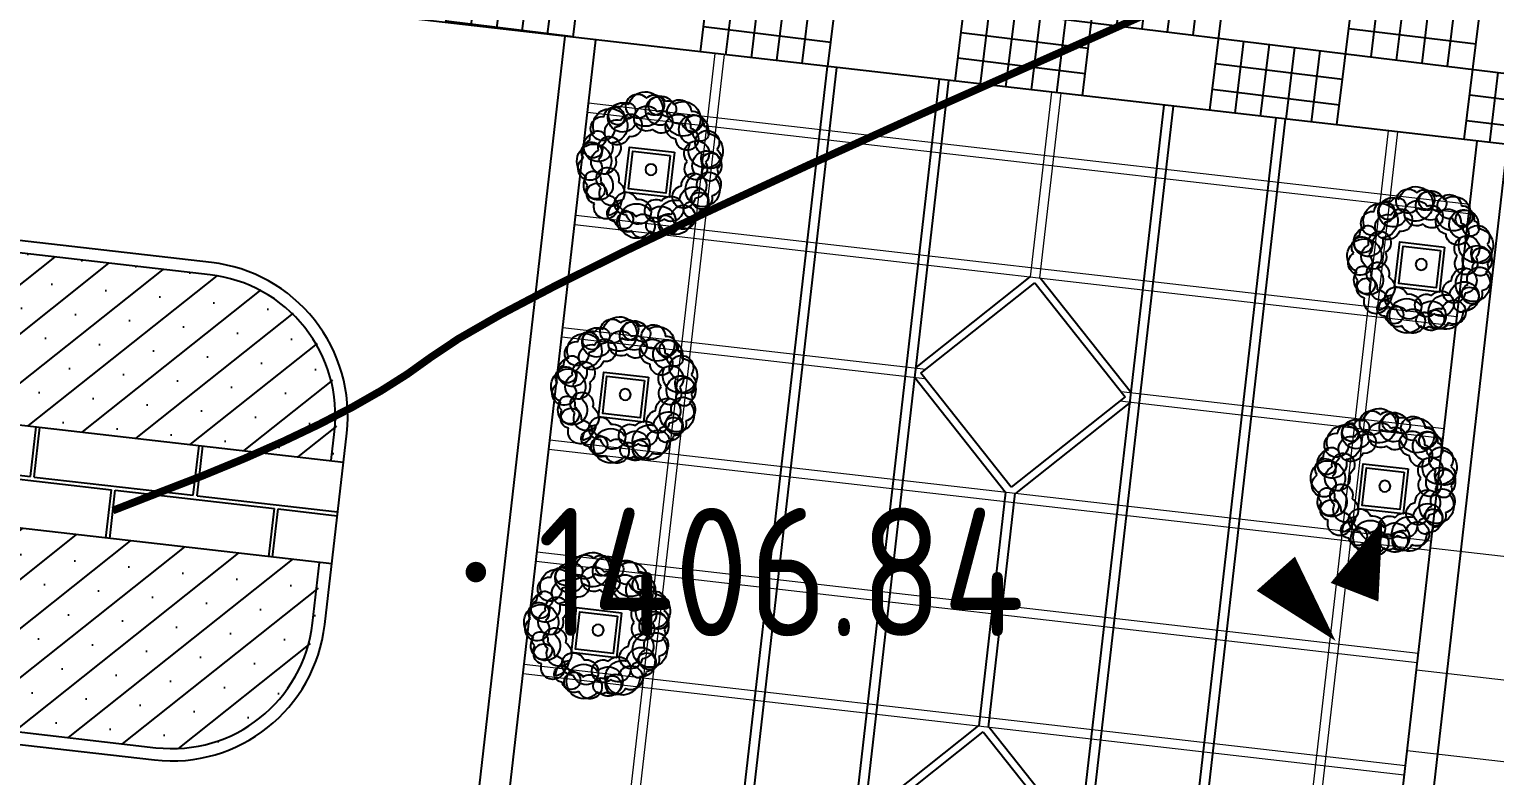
# Model space of a CAD drawing. Extents: x -2226 to 12369489, y -12501589 to 2275.
# Drawn here: x 5664000.35 to 5664028.94, y -6547793.95 to -6547779.4 of the extents above; entities that cross this region are included whole.
import ezdxf
from ezdxf.enums import TextEntityAlignment as Align

# ---------------------------------------------------------------- set-up
doc = ezdxf.new("R2010")
doc.units = 0
doc.header["$LTSCALE"] = 1000
doc.header["$MEASUREMENT"] = 0
doc.layers.get('0').update_dxf_attribs({"linetype": 'CONTINUOUS'})
doc.layers.add('COLUMN', color=7, linetype='CONTINUOUS', lineweight=13)
for name, color, linetype in [('DXPM', 7, 'CONTINUOUS'), ('GN-草地', 7, 'CONTINUOUS'), ('周边地形图', 8, 'CONTINUOUS'), ('细线', 7, 'CONTINUOUS'), ('绿化', 3, 'CONTINUOUS'), ('铺地', 25, 'CONTINUOUS')]:
    doc.layers.add(name, color=color, linetype=linetype)
doc.styles.get("Standard").update_dxf_attribs({"font": 'GBENOR', "bigfont": 'GBCBIG'})

# ---------------------------------------------------------------- blocks, each defined once
blk = doc.blocks.new('gc090')
for points in [[(1.066664264448598, 1.447248345289473, 0, 1, 0), (0.5202711593830847, 0.0485314846702292, 1, 1, 0)], [(-1.015866279920209, 0.4106730617907255, 1, 0, 0), (0.1514897088177749, -0.9020290652614376, 0, 0, 0)]]:
    blk.add_lwpolyline(points, format="xyseb")
blk = doc.blocks.new('M_F22')
for centre, radius, start, end in [((-63.34145785952932, 1990.760850490929), 399.1434447293365, 151.7015353360427, 229.7405671459406), ((-591.4700567926375, 1890.7689324151), 338.912409155523, 322.8639188083236, 58.57818367365975), ((523.0495755705887, 1763.658167623376), 485.6592443762568, 130.7089921054097, 219.10644217024), ((-283.6855240719487, 1835.547834289187), 572.5796647333053, 318.6570906337551, 31.15834364189467), ((661.9452475016843, 1865.323811889553), 306.5997425824958, 123.4612985024885, 215.4329496141702), ((307.0461035851295, 1931.439310665169), 265.5436950263019, 293.311450122148, 45.58279799451165), ((1256.882555320011, 1577.796670088006), 399.1434447293365, 111.7015353360428, 189.7405671459405), ((788.0390108358953, 1840.67293641057), 338.912409155523, 282.8639188083236, 18.57818367365972), ((-744.959601780316, 1661.440270665494), 485.6592443762568, 170.7089921054097, 259.10644217024), ((-1409.164328765506, 1197.951623940767), 572.5796647333053, 358.6570906337551, 71.15834364189467), ((-703.9087605633866, 1828.601089484451), 306.5997425824958, 163.4612985024885, 255.4329496141703), ((-1018.275501261847, 1651.123727326208), 265.5436950263019, 333.3114501221481, 85.58279799451168), ((-242.4975517759194, 1523.051748929007), 416.5522836812144, 160.5035450346598, 255.3284718856752), ((-683.6926049407666, 1289.293141864633), 375.9275563291936, 333.2487959694927, 82.58322095084212), ((819.0034097671414, 1334.670028943961), 416.5522836812144, 120.5035450346597, 215.3284718856752), ((330.7712544366623, 1439.195260583816), 375.9275563291936, 293.2487959694926, 42.58322095084213), ((1560.105357205579, 1026.901031033063), 485.6592443762568, 90.70899210540966, 179.1064421702401), ((988.3202039083372, 1600.531037027409), 572.5796647333053, 278.6570906337551, 351.1583436418947), ((-1680.436397550544, 1042.413355320619), 338.912409155523, 2.863918808323603, 98.57818367365977), ((-1340.139985314486, 1458.48612796182), 399.1434447293365, 191.7015353360428, 269.7405671459406), ((1731.855031222188, 1015.501016172507), 306.5997425824958, 83.46129850248845, 175.4329496141702), ((1502.484737607268, 1294.273199342584), 265.5436950263019, 253.311450122148, 5.582797994511651), ((-1861.492169144945, -13.91924038396973), 572.5796647333053, 38.6570906337551, 111.1583436418946), ((-1650.606588224796, 768.076230950115), 485.6592443762568, 210.7089921054097, 299.1064421702401), ((-1853.347368535502, 584.4892262284848), 265.5436950263019, 13.31145012214801, 125.5827979945117), ((-1726.608723049899, 922.5158190856893), 306.5997425824958, 203.4612985024885, 295.4329496141703), ((-1364.461782560134, 522.3766567105631), 375.9275563291936, 13.24879596949258, 122.5832209508421), ((-1176.743899876633, 985.0408526290413), 416.5522836812144, 200.5035450346598, 295.3284718856752), ((1511.070887328209, 508.0415937736834), 416.5522836812144, 80.50354503465977, 175.3284718856751), ((1204.250881684096, 901.9421470038797), 375.9275563291936, 253.2487959694925, 2.583220950842076), ((2002.784565676087, 412.8241167091037), 399.1434447293365, 71.70153533604275, 149.7405671459405), ((1812.603180881673, 915.5658414856733), 338.912409155523, 242.8639188083236, 338.5781836736597), ((-1969.320557950446, -307.438791260196), 338.912409155523, 42.8639188083236, 138.5781836736597), ((1880.957817603452, -204.0942863641103), 485.6592443762568, 50.70899210540971, 139.10644217024), ((1811.667238714257, 602.868204357961), 572.5796647333053, 238.6570906337551, 311.1583436418947), ((-1976.084805672904, 230.0297618530894), 399.1434447293365, 231.7015353360428, 309.7405671459406), ((-1392.996813633395, -502.7054468482528), 375.9275563291936, 53.2487959694926, 162.5832209508421), ((-1546.59138543942, -27.62138162141491), 416.5522836812144, 240.5035450346598, 335.3284718856752), ((1509.878816726235, -570.044925083479), 416.5522836812144, 40.50354503465976, 135.3284718856751), ((1528.035451253494, -71.07949757117603), 375.9275563291936, 213.2487959694925, 322.5832209508421), ((2005.197912573898, -323.2257669405809), 306.5997425824958, 43.46129850248848, 135.4329496141702), ((2008.681378621226, 37.76249749718409), 265.5436950263019, 213.311450122148, 325.5827979945117), ((-1807.430090205194, -769.3740554932301), 265.5436950263019, 53.31145012214799, 165.5827979945116), ((-1927.621960637076, -428.9646316283178), 306.5997425824958, 243.4612985024885, 335.4329496141703), ((-1429.019821572033, -1233.016913520245), 572.5796647333053, 78.65709063375512, 151.1583436418946), ((-1770.12909401386, -498.4189892384019), 485.6592443762568, 250.7089921054097, 339.10644217024), ((-755.9458408475948, -1306.305860864071), 375.9275563291936, 93.24879596949259, 202.5832209508421), ((-1178.984259485183, -1041.099040416142), 416.5522836812144, 280.5035450346598, 15.32847188567515), ((1335.476523908404, -1353.33139443172), 485.6592443762568, 10.70899210540965, 99.10644217024), ((1801.102351632984, -690.6231373395566), 572.5796647333053, 198.6570906337551, 271.1583436418947), ((1825.348733228715, -959.0532045076396), 399.1434447293365, 31.70153533604279, 109.7405671459405), ((2002.817491363352, -451.6844622521457), 338.912409155523, 202.8639188083235, 298.5781836736597), ((-1322.950429105582, -1527.176686733568), 338.912409155523, 82.86391880832356, 178.5781836736597), ((-1673.610269904053, -1119.799862553904), 399.1434447293365, 271.7015353360428, 349.7405671459406), ((-314.1059039597494, -1888.912044869343), 572.5796647333053, 118.657090633755, 191.1583436418947), ((-1047.601210358003, -1545.438200871998), 485.6592443762568, 290.7089921054097, 19.10644217024007), ((248.6079063411708, -1512.411020285057), 375.9275563291936, 133.2487959694925, 242.5832209508421), ((-245.9299819864427, -1581.174662973339), 416.5522836812144, 320.5035450346597, 55.32847188567521), ((1150.622564661866, -1024.582030306177), 375.9275563291936, 173.2487959694926, 282.5832209508421), ((815.9849811374115, -1395.140863893161), 416.5522836812144, 0.5035450346598049, 95.32847188567516), ((1588.780992609066, -1250.157471742554), 265.5436950263019, 173.3114501221479, 285.5827979945117), ((1354.073718600524, -1524.45139683185), 306.5997425824958, 3.461298502488472, 95.43294961417021), ((-902.0088718942461, -1776.978441917876), 265.5436950263019, 93.31145012214799, 205.5827979945117), ((-1212.892146021509, -1593.467539114485), 306.5997425824958, 283.4612985024885, 15.43294961417022), ((-43.76977786599672, -2046.071412853038), 338.912409155523, 122.8639188083236, 218.5781836736599), ((-574.2475754203368, -1959.402461765407), 399.1434447293365, 311.7015353360428, 29.74056714594054), ((439.2596363933662, -1966.854642141683), 265.5436950263019, 133.311450122148, 245.5827979945116), ((83.15069729284369, -2026.109051828811), 306.5997425824958, 323.4612985024885, 55.43294961417029), ((961.5689707017407, -1674.704013214054), 572.5796647333053, 158.6570906337551, 231.1583436418947), ((178.8982364843505, -1883.069478553792), 485.6592443762568, 330.7089921054097, 59.10644217024003), ((1269.678553103553, -1621.326361720988), 338.912409155523, 162.8639188083236, 258.5781836736597), ((807.599255818026, -1895.91864851171), 399.1434447293365, 351.7015353360428, 69.7405671459406)]:
    blk.add_arc(centre, radius, start, end)
at = {"width": 0.8, "flags": 9}
for tag in ['XSIZE', 'YSIZE']:
    blk.add_attdef(tag, (0, 0), '', height=0.5, dxfattribs=at)
blk = doc.blocks.new('A$C09D159C6')
at = {"layer": '绿化'}
blk.add_circle((1903.101932018995, 1788.227342456579), 148.333194732666, dxfattribs=at)
at = {"layer": '绿化', "xscale": 0.8, "yscale": 0.8, "zscale": 0.8}
blk.add_blockref('M_F22', (1778.763740301132, 1805.930220544338), dxfattribs=at)
blk = doc.blocks.new('A$C524062A7')
at = {"layer": '铺地', "elevation": -60360.85921446711}
for points in [[(1498.776501953602, 1129.674782216549), (2674.560719698668, 1369.531975567341), (2434.703526347876, 2545.31619335711), (1258.919308573007, 2305.458999976516)], [(1576.770420640707, 1247.64489980042), (2556.590602070093, 1447.525894269347), (2356.709607601166, 2427.346075743437), (1376.889426141977, 2227.465081274509)]]:
    blk.add_lwpolyline(points, close=True, dxfattribs=at)
at = {"layer": '绿化'}
blk.add_blockref('A$C09D159C6', (0.0035800039768219, -0.0011771768331528, -60360.85921446711), dxfattribs=at)
blk = doc.blocks.new('dsfasdfads')
at = {"layer": 'DXPM'}
h = blk.add_hatch(dxfattribs=at)
h.set_pattern_fill('AR-B816C', color=8, scale=200, angle=-6.548838494563631, style=0)
h.set_pattern_definition([(353.4511615054363, (0, 0), (1772.040139092527, 1407.079864629203), [3125, -75]), (353.4511615054363, (-1581.006245428131, 256.9907623188899), (1772.040139092527, 1407.079864629203), [3125, -75]), (83.45116150543636, (0, 0), (-1407.079864629203, 1772.040139092527), [-1675, 1525]), (83.45116150543636, (-74.51062508722806, 8.55375643273415), (-1407.079864629203, 1772.040139092527), [-1675, 1525])])
h.paths.add_polyline_path([(6454510.940100447, -5292755.314092154), (6454659.770606822, -5291458.871511695), (6453169.558105078, -5291287.796383041), (6453400.524787523, -5289275.876588666), (6451413.574785188, -5289047.776417209), (6451182.608102753, -5291059.696211502), (6449692.395601006, -5290888.621082847), (6449543.565094628, -5292185.063663305), (6444713.291281376, -5291630.552334596), (6439896.109427288, -5291077.543950466), (6440044.939933561, -5289781.101370926), (6438554.727431873, -5289610.026242278), (6438785.694114148, -5287598.106448884), (6436798.744111812, -5287370.006277429), (6436567.777429547, -5289381.926070739), (6435077.564927746, -5289210.850942078), (6434928.734421472, -5290507.293521618), (6425481.804551945, -5289422.794001631), (6425253.680864554, -5291409.741304357), (6434700.634249934, -5292494.243523944), (6434507.314499005, -5294178.22594696), (6435997.527000747, -5294349.301075614), (6435740.359316263, -5296589.454285279), (6437727.309318587, -5296817.554456862), (6437984.477003075, -5294577.401247154), (6439474.689504819, -5294748.476375809), (6439668.009255749, -5293064.493952792), (6444485.191109973, -5293617.50233573), (6449315.46492309, -5294172.013665632), (6449122.145172265, -5295855.996087731), (6450612.35767401, -5296027.071216385), (6450355.189989411, -5298267.224426541), (6452342.139991733, -5298495.324598122), (6452599.307676338, -5296255.171387924), (6454089.52017808, -5296426.246516579), (6454282.839928905, -5294742.26409448), (6466383.554027221, -5296131.415788457), (6466611.654198759, -5294144.465786129)])
h = blk.add_hatch(dxfattribs=at)
h.set_pattern_fill('SACNCR', color=60, scale=8000, angle=-6.548838494563631, style=0)
h.set_pattern_definition([(38.45116150543637, (-946356809.2026947, -4490669147.617502), (-466.3854909142308, 587.3538744783183), []), (38.45116150543637, (-946356282.33301, -4490669208.101694), (-466.3854909142308, 587.3538744783183), [0, -750])])
edge = h.paths.add_edge_path()
edge.add_line((6464049.258180385, -5290498.342131257), (6453438.756583757, -5289280.265565929))
edge.add_line((6453438.756583757, -5289280.265565929), (6453207.789901377, -5291292.185360763))
edge.add_line((6453207.789901377, -5291292.185360762), (6454698.002403121, -5291463.260489417))
edge.add_line((6454698.002403121, -5291463.260489417), (6454549.171896742, -5292759.703069882))
edge.add_line((6454549.171896742, -5292759.703069875), (6466411.451994614, -5294121.482743247))
edge.add_line((6466411.451994614, -5294121.482743247), (6466476.470947118, -5293555.111369112))
edge.add_arc((6463734.479944072, -5293240.333132414), 2759.99999983469, -6.548838475229989, 83.45116150785309)
edge = h.paths.add_edge_path()
edge.add_line((6466047.64262432, -5297290.577375108), (6466183.351823074, -5296108.432745581))
edge.add_line((6466183.351823074, -5296108.432745574), (6454321.071725309, -5294746.653071276))
edge.add_line((6454321.071725308, -5294746.653071283), (6454127.751974377, -5296430.635494308))
edge.add_line((6454127.751974379, -5296430.6354943), (6452637.539472518, -5296259.560365632))
edge.add_line((6452637.539472519, -5296259.560365632), (6452380.371787891, -5298499.713576048))
edge.add_line((6452380.37178789, -5298499.713576055), (6462990.873384518, -5299717.790141383))
edge.add_arc((6463305.651621218, -5296975.799138396), 2759.999999776482, 263.4511615030197, 353.4511615054363)
at = {"layer": 'DXPM', "color": 42, "elevation": 1400702, "flags": 128}
for points in [[(6453169.558105079, -5291287.796383041), (6454659.770606822, -5291458.871511696), (6454510.940100445, -5292755.314092154), (6466611.654198759, -5294144.465786129)], [(6466383.554027219, -5296131.415788456), (6466383.554027219, -5296131.415788456), (6454282.839928905, -5294742.26409448), (6454089.520178081, -5296426.246516579), (6452599.307676337, -5296255.171387924)]]:
    blk.add_lwpolyline(points, dxfattribs=at)
at = {"layer": '细线', "color": 62, "ltscale": 0.9}
for p, q in [((6464038.398404908, -5290255.519151184, 1400702), (6445120.460490863, -5288083.755958793, 1400702)), ((6464011.094510215, -5290493.960974357, 1400702), (6445093.088470131, -5288322.18996035, 1400702)), ((6466247.844828465, -5297313.56041799, 1400702), (6466676.673151146, -5293578.094411989, 1400702)), ((6466373.220198537, -5294117.093765551, 1400702), (6466438.239150933, -5293550.722391412, 1400702)), ((6466009.410828195, -5297286.188397407, 1400702), (6466145.120026967, -5296104.043767874, 1400702)), ((6444034.703674402, -5297541.637969283, 1400702), (6462952.641588275, -5299713.401163668, 1400702)), ((6444007.331653851, -5297780.071969267, 1400702), (6462925.269567772, -5299951.835163252, 1400702))]:
    blk.add_line(p, q, dxfattribs=at)
for centre, radius, start, end in [((6463696.248147656, -5293235.94415468, 1400702), 3000, 353.451161505244, 83.45116150547408), ((6463696.248147656, -5293235.94415468, 1400702), 2759.999999999999, 353.451161505244, 83.45116150547408), ((6463267.419824976, -5296971.410160681, 1400702), 3000, 263.4511615054741, 353.451161505244), ((6463267.419824976, -5296971.410160681, 1400702), 2759.999999999999, 263.4511615054741, 353.451161505244)]:
    blk.add_arc(centre, radius, start, end, dxfattribs=at)

msp = doc.modelspace()

# ---------------------------------------------------------------- hatches: boundary and pattern name
at = {"layer": 'GN-草地'}
h = msp.add_hatch(dxfattribs=at)
h.set_pattern_fill('LZX_PAT003', color=8, scale=4, angle=353, style=0)
h.set_pattern_definition([(353, (5657629.299778249, -6541699.998370309), (0.304673358512868, 2.481365379103305), []), (353, (5657629.360712921, -6541699.502097233), (0.6093467170257361, 4.962730758206611), [2.5, -2.5]), (353, (5657629.421647592, -6541699.005824158), (0.6093467170257361, 4.962730758206611), [2.5, -2.5]), (353, (5657629.482582265, -6541698.509551082), (0.6093467170257361, 4.962730758206611), [2.5, -2.5]), (353, (5657629.543516936, -6541698.013278006), (0.6093467170257361, 4.962730758206611), [2.5, -2.5]), (353, (5657629.665386279, -6541697.020731854), (0.6093467170257361, 4.962730758206611), [-2.5, 2.5]), (353, (5657629.726320951, -6541696.524458779), (0.6093467170257361, 4.962730758206611), [-2.5, 2.5]), (353, (5657629.787255622, -6541696.028185703), (0.6093467170257361, 4.962730758206611), [-2.5, 2.5]), (353, (5657629.848190295, -6541695.531912627), (0.6093467170257361, 4.962730758206611), [-2.5, 2.5]), (83.00000000000003, (5657629.299778249, -6541699.998370309), (-2.481365379103305, 0.3046733585128683), []), (83.00000000000003, (5657629.796051325, -6541700.059304981), (-4.962730758206611, 0.6093467170257365), [2.5, -2.5]), (83.00000000000003, (5657630.292324401, -6541700.120239653), (-4.962730758206611, 0.6093467170257365), [2.5, -2.5]), (83.00000000000003, (5657630.788597477, -6541700.181174325), (-4.962730758206611, 0.6093467170257365), [2.5, -2.5]), (83.00000000000003, (5657631.284870553, -6541700.242108996), (-4.962730758206611, 0.6093467170257365), [2.5, -2.5]), (83.00000000000003, (5657632.277416704, -6541700.363978339), (-4.962730758206611, 0.6093467170257365), [-2.5, 2.5]), (83.00000000000003, (5657632.773689779, -6541700.424913011), (-4.962730758206611, 0.6093467170257365), [-2.5, 2.5]), (83.00000000000003, (5657633.269962856, -6541700.485847683), (-4.962730758206611, 0.6093467170257365), [-2.5, 2.5]), (83.00000000000003, (5657633.766235932, -6541700.546782355), (-4.962730758206611, 0.6093467170257365), [-2.5, 2.5])])
h.paths.add_polyline_path([(5664031.467117415, -6547774.354382905), (5664027.677834366, -6547775.998170942), (5664027.686911579, -6547775.919100566), (5664023.82933142, -6547775.476253647), (5664022.438466434, -6547775.316583544), (5664022.506896487, -6547774.720498524), (5664018.075997969, -6547774.211835149), (5664018.907423086, -6547766.969402397), (5664021.321567335, -6547767.246544094), (5664021.598709047, -6547764.832399845), (5664009.647827205, -6547763.460448768), (5664008.621376433, -6547772.401723783), (5664009.217461434, -6547772.470153834), (5664008.437358848, -6547779.26552284), (5664040.789398834, -6547782.97950953), (5664041.815849605, -6547774.038234521), (5664041.338981603, -6547773.983490479), (5664042.11908419, -6547767.18812147), (5664031.821566809, -6547766.005975227), (5664031.312903434, -6547770.4368737), (5664031.908988413, -6547770.505303751), (5664031.749318305, -6547771.896168778)])

# ---------------------------------------------------------------- linework, layer by layer
at = {"color": 8, "linetype": 'Continuous'}
for p, q in [((5664002.877811443, -6547893.731310456), (5664015.91977694, -6547780.124498076)), ((5664003.060231335, -6547893.752252105), (5664016.102196833, -6547780.145439724)), ((5664005.117110113, -6547893.544802497), (5664018.108815653, -6547780.375797859)), ((5664005.299530006, -6547893.565744146), (5664018.291235546, -6547780.396739508)), ((5664009.49518754, -6547894.047402064), (5664022.486893079, -6547780.878397427)), ((5664009.677607432, -6547894.068343713), (5664022.669312973, -6547780.899339075)), ((5664011.449679788, -6547896.341804647), (5664024.675931793, -6547781.12969721)), ((5664011.632099681, -6547896.362746296), (5664024.858351686, -6547781.150638859))]:
    msp.add_line(p, q, dxfattribs=at)
at = {"layer": 'COLUMN', "color": 8, "linetype": 'Continuous'}
for p, q in [((5664000.504486222, -6547895.085305729), (5664013.730738227, -6547779.873198292)), ((5664000.686906114, -6547895.106247378), (5664013.91315812, -6547779.894139941)), ((5664019.884442427, -6547784.228273608), (5664020.297854367, -6547780.627097643)), ((5664019.884442426, -6547784.228273608), (5664020.297854367, -6547780.627097643)), ((5664020.06686232, -6547784.249215256), (5664020.480274259, -6547780.648039292)), ((5664020.06686232, -6547784.249215256), (5664020.480274259, -6547780.648039292)), ((5664011.240577983, -6547781.018077602), (5664028.431828677, -6547782.991618569)), ((5664011.261519631, -6547780.835657709), (5664028.452770325, -6547782.809198677)), ((5664013.638718501, -6547896.59310443), (5664026.864970506, -6547781.380996994)), ((5664013.821138394, -6547896.614046079), (5664027.047390399, -6547781.401938642)), ((5664011.010219848, -6547783.024696423), (5664028.201470542, -6547784.99823739)), ((5664010.989278199, -6547783.207116315), (5664028.180528893, -6547785.180657282)), ((5664010.758920064, -6547785.213735135), (5664017.841867692, -6547786.026851503)), ((5664010.737978416, -6547785.396155029), (5664017.820926044, -6547786.209271396)), ((5664021.648720784, -6547786.463875002), (5664027.950170758, -6547787.187276103)), ((5664021.627779135, -6547786.646294895), (5664027.92922911, -6547787.369695996)), ((5664010.486678632, -6547787.585193741), (5664027.677929326, -6547789.558734708)), ((5664010.507620281, -6547787.402773849), (5664027.698870975, -6547789.376314816)), ((5664010.256320497, -6547789.591812562), (5664027.447571191, -6547791.56535353)), ((5664027.683611895, -6547789.509234611), (5664043.556821571, -6547791.33146559)), ((5664010.235378848, -6547789.774232455), (5664027.426629542, -6547791.747773422)), ((5664010.005020713, -6547791.780851275), (5664027.196271407, -6547793.754392242)), ((5664027.410100943, -6547791.891751829), (5664043.283310619, -6547793.713982807)), ((5664009.984079065, -6547791.963271168), (5664027.175329759, -6547793.936812135)), ((5664027.229753933, -6547793.462730453), (5664043.102963608, -6547795.284961432))]:
    msp.add_line(p, q, dxfattribs=at)
at = {"layer": '周边地形图', "const_width": 0.15}
msp.add_lwpolyline([(5664001.980624008, -6547788.783829923), (5664002.831044163, -6547788.452338274), (5664003.719925126, -6547788.1096482), (5664004.54558007, -6547787.770286808), (5664005.308008992, -6547787.434254097), (5664006.007211895, -6547787.101550066), (5664006.643188776, -6547786.772174716), (5664007.215939638, -6547786.446128046), (5664007.725464479, -6547786.123410057), (5664008.1717633, -6547785.804020749), (5664008.722513997, -6547785.43483429), (5664009.545394466, -6547784.962724849), (5664010.640404708, -6547784.387692424), (5664012.007544722, -6547783.709737016), (5664013.646814509, -6547782.928858627), (5664015.558214068, -6547782.045057254), (5664017.741743401, -6547781.058332899), (5664020.197402505, -6547779.96868556), (5664022.643123543, -6547778.882904128)], dxfattribs=at)
at = {"layer": '周边地形图', "const_width": 0.2, "flags": 128}
msp.add_lwpolyline([(5664008.961385912, -6547789.983647102, 1), (5664009.161385912, -6547789.983647102, 1)], format="xyb", close=True, dxfattribs=at)
at = {"layer": '铺地'}
for p, q in [((5664040.789398834, -6547782.97950953), (5664007.841273848, -6547779.197092788)), ((5663997.23457252, -6547897.761666286), (5664010.806605138, -6547779.5375103)), ((5663997.839782523, -6547897.750609664), (5664011.402690139, -6547779.605940351)), ((5664014.938177483, -6547900.533004478), (5664028.593940833, -6547781.579481318)), ((5664015.519034984, -6547900.734079238), (5664029.190025833, -6547781.647911369)), ((5664017.648841033, -6547785.992551965), (5664019.872460099, -6547784.226898046)), ((5664017.740186921, -6547786.107590625), (5664019.963805987, -6547784.341936707)), ((5664019.963805987, -6547784.341936707), (5664021.729459906, -6547786.565555773)), ((5664020.078844648, -6547784.250590817), (5664021.855105333, -6547786.487567773)), ((5664019.39080218, -6547788.42255558), (5664017.625148262, -6547786.198936514)), ((5664019.50584084, -6547788.331209691), (5664017.740186921, -6547786.107590625)), ((5664021.729459906, -6547786.565555773), (5664019.50584084, -6547788.331209691)), ((5664021.834163684, -6547786.669987665), (5664019.597186729, -6547788.446248351)), ((5664018.879243292, -6547792.984428461), (5664019.402784508, -6547788.423931141)), ((5664018.879243292, -6547792.984428461), (5664019.402784508, -6547788.423931141)), ((5664019.061663185, -6547793.005370109), (5664019.585204401, -6547788.44487279)), ((5664019.061663185, -6547793.005370109), (5664019.585204401, -6547788.44487279)), ((5664016.643641898, -6547794.748706818), (5664018.867260965, -6547792.983052899)), ((5664019.073645514, -6547793.00674567), (5664020.849906199, -6547795.243722625)), ((5664016.734987787, -6547794.863745477), (5664018.958606853, -6547793.098091559)), ((5664018.958606853, -6547793.098091559), (5664020.724260772, -6547795.321710626))]:
    msp.add_line(p, q, dxfattribs=at)

# ---------------------------------------------------------------- block references
at = {"color": 8, "linetype": 'Continuous', "xscale": -0.0007344721487465102, "yscale": 0.0007344717159867287, "zscale": 0.001, "rotation": 94.98118917367906}
for p in [(5664013.664935939, -6547780.630247616), (5664028.692302536, -6547782.479052875), (5664013.161496992, -6547785.015636769), (5664027.981750015, -6547786.803825954), (5664012.634135509, -6547789.609411919)]:
    msp.add_blockref('A$C524062A7', p, dxfattribs=at)
at = {"layer": '周边地形图', "color": 8, "zscale": 0.001}
msp.add_blockref('gc090', (5664025.683215779, -6547790.424647101), dxfattribs=at)
at = {"layer": '细线', "color": 7, "xscale": 0.001000000163912773, "yscale": 0.001000000163912773, "zscale": 0.001}
msp.add_blockref('dsfasdfads', (5657539.863771653, -6542493.693176971), dxfattribs=at)

# ---------------------------------------------------------------- texts
at = {"layer": '周边地形图'}
msp.add_text('1406.84', height=2.5, dxfattribs=at).set_placement((5664010.261385912, -6547789.983647102), align=Align.MIDDLE_LEFT)

doc.saveas('drawing.dxf')
